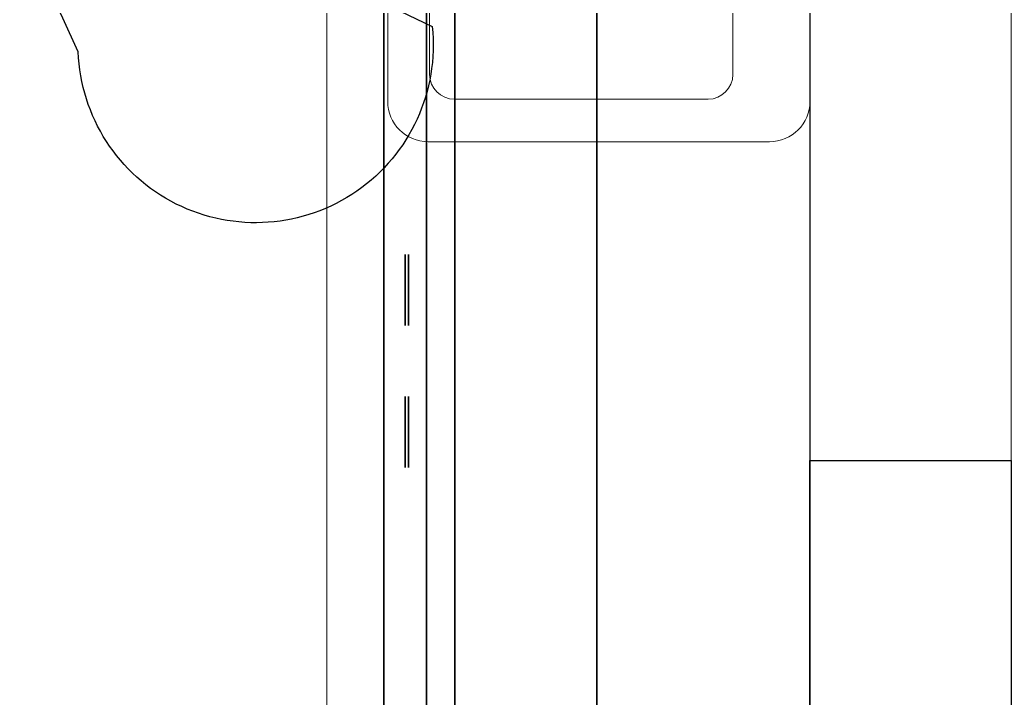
# Model space of a CAD drawing. Header units: millimetres. Extents: x 186.2 to 198.2, y 175.9 to 183.5.
# Drawn here: x 196.995 to 198.226, y 177.011 to 177.854 of the extents above; entities that cross this region are included whole.
import ezdxf

# ---------------------------------------------------------------- set-up
doc = ezdxf.new("R2010")
doc.units = ezdxf.units.MM
for name, color, linetype, lineweight in [('cocina', 11, 'Continuous', 20), ('ladrilloVisto', 18, 'Continuous', 30), ('Muebles', 6, 'Continuous', 20), ('Ventanas', 3, 'Continuous', 5)]:
    doc.layers.add(name, color=color, linetype=linetype, lineweight=lineweight)
for name, color, linetype in [('LAYER4', 4, 'Continuous'), ('LAYER7', 7, 'Continuous'), ('tabiqueInterior', 18, 'Continuous'), ('trayectorias', 18, 'Continuous')]:
    doc.layers.add(name, color=color, linetype=linetype)

# ---------------------------------------------------------------- blocks, each defined once
blk = doc.blocks.new('ventana 1.00')
for p, q in [((0, -0.075), (0, 0.175)), ((0, 0.175), (1, 0.175)), ((1, -0.075), (1, 0.175)), ((1, -0.075), (0, -0.075))]:
    blk.add_line(p, q)
blk = doc.blocks.new('Lavaplatos 01')
at = {"layer": 'cocina'}
for p, q in [((0.3499, 0.5245), (-0.3499, 0.5245)), ((-0.4001, 0.4743), (-0.4001, 0.0502)), ((0.4001, 0.0502), (0.4001, 0.4743)), ((-0.3499, 0), (0.3499, 0))]:
    blk.add_line(p, q, dxfattribs=at)
at = {"layer": 'cocina', "lineweight": 9}
for p, q in [((0.0156, 0.4725), (-0.3165, 0.4725)), ((0.3193, 0.4725), (0.1419, 0.4725)), ((-0.3473, 0.4417), (-0.3473, 0.1265)), ((0.0469, 0.1269), (0.0469, 0.4412)), ((0.1111, 0.4417), (0.1111, 0.1265)), ((0.3502, 0.1265), (0.3502, 0.4417)), ((-0.3165, 0.0956), (0.0156, 0.0956)), ((0.1419, 0.0956), (0.3193, 0.0956)), ((0.1257, 0.0731), (-0.1257, 0.0731)), ((-0.1406, 0.0582), (-0.1406, 0.0346)), ((0.1406, 0.0346), (0.1406, 0.0582)), ((-0.1257, 0.0197), (0.1257, 0.0197))]:
    blk.add_line(p, q, dxfattribs=at)
at = {"layer": 'cocina'}
for centre, major_axis, start_param, end_param in [((-0.3499, 0.4743), (0.0355, 0.0355), 0.785398, 2.356194), ((0.3499, 0.4743), (-0.0355, 0.0355), 3.926991, 5.497787), ((-0.3499, 0.0502), (-0.0355, 0.0355), 0.785398, 2.356194), ((0.3499, 0.0502), (0.0355, 0.0355), 3.926991, 5.497787)]:
    blk.add_ellipse(centre, major_axis=major_axis, ratio=1, start_param=start_param, end_param=end_param, dxfattribs=at)
at = {"layer": 'cocina', "lineweight": 9}
for centre, major_axis, start_param, end_param in [((-0.3165, 0.4417), (0.0218, 0.0218), 0.785398, 2.356194), ((0.0156, 0.4412), (-0.0221, 0.0221), 3.926991, 5.497787), ((0.1419, 0.4417), (0.0218, 0.0218), 0.785398, 2.356194), ((0.3193, 0.4417), (-0.0218, 0.0218), 3.926991, 5.497787), ((-0.3165, 0.1265), (-0.0218, 0.0218), 0.785398, 2.356194), ((0.0156, 0.1269), (0.0221, 0.0221), 3.926991, 5.497787), ((0.1419, 0.1265), (-0.0218, 0.0218), 0.785398, 2.356194), ((0.3193, 0.1265), (0.0218, 0.0218), 3.926991, 5.497787), ((-0.1257, 0.0582), (0.0105, 0.0105), 0.785398, 2.356194), ((0.1257, 0.0582), (-0.0105, 0.0105), 3.926991, 5.497787), ((-0.1257, 0.0346), (-0.0105, 0.0105), 0.785398, 2.356194), ((0.1257, 0.0346), (0.0105, 0.0105), 3.926991, 5.497787)]:
    blk.add_ellipse(centre, major_axis=major_axis, ratio=1, start_param=start_param, end_param=end_param, dxfattribs=at)
at = {"layer": 'cocina', "lineweight": 0}
for centre, major_axis, start_param, end_param in [((-0.1505, 0.2855), (0.0288, 0.0288), 5.497787, 11.780972), ((0.232, 0.2827), (-0.0288, 0.0288), 3.926991, 10.210176), ((-0.1505, 0.2855), (-0.0189, 0.0189), 3.926991, 10.210176), ((0.232, 0.2827), (0.0189, 0.0189), 5.497787, 11.780972)]:
    blk.add_ellipse(centre, major_axis=major_axis, ratio=1, start_param=start_param, end_param=end_param, dxfattribs=at)
blk = doc.blocks.new('muebleCocina')
at = {"layer": 'cocina'}
for p, q in [((197.9764, 179.6361), (197.9764, 176.1064)), ((197.3764, 176.7064), (197.3764, 179.0362))]:
    blk.add_line(p, q, dxfattribs=at)
blk = doc.blocks.new('3d_parete_cucina')
at = {"layer": 'LAYER4', "extrusion": (0, -1, -1.83691e-16)}
for p, q in [((178.5679, 121.2663), (182.5679, 121.2663)), ((178.5679, 121.2663, 0.88), (182.5679, 121.2663, 0.88)), ((178.5679, 121.2663, 0.17), (182.5679, 121.2663, 0.17)), ((180.5679, 121.2663, 1.48), (180.6179, 121.2663, 1.48)), ((180.5679, 121.2663, 2.16), (180.6179, 121.2663, 2.16)), ((180.5679, 121.2663, 1.48), (180.6179, 121.2663, 1.48)), ((180.5679, 121.2663, 2.16), (180.6179, 121.2663, 2.16)), ((180.6179, 121.2663, 1.48), (181.5179, 121.2663, 1.48)), ((180.6179, 121.2663, 2.16), (181.5179, 121.2663, 2.16)), ((180.6179, 121.2663, 1.48), (180.6179, 121.2663, 2.16)), ((180.6179, 121.2663, 2.135), (181.5179, 121.2663, 2.135)), ((180.6179, 121.2663, 1.935), (181.5179, 121.2663, 1.935)), ((180.6179, 121.2663, 1.92), (181.5179, 121.2663, 1.92)), ((180.6179, 121.2663, 1.72), (181.5179, 121.2663, 1.72)), ((180.6179, 121.2663, 1.705), (181.5179, 121.2663, 1.705)), ((180.6179, 121.2663, 1.505), (181.5179, 121.2663, 1.505)), ((180.6179, 121.2663, 1.48), (180.6179, 121.2663, 2.16)), ((180.6179, 121.2663, 1.48), (181.5179, 121.2663, 1.48)), ((180.6179, 121.2663, 1.505), (181.5179, 121.2663, 1.505)), ((180.6179, 121.2663, 1.935), (181.5179, 121.2663, 1.935)), ((180.6179, 121.2663, 1.92), (181.5179, 121.2663, 1.92)), ((180.6179, 121.2663, 1.72), (181.5179, 121.2663, 1.72)), ((180.6179, 121.2663, 1.705), (181.5179, 121.2663, 1.705)), ((180.6179, 121.2663, 2.16), (181.5179, 121.2663, 2.16)), ((180.6179, 121.2663, 2.135), (181.5179, 121.2663, 2.135)), ((181.5179, 121.2663, 1.48), (181.5679, 121.2663, 1.48)), ((181.5179, 121.2663, 2.16), (181.5679, 121.2663, 2.16)), ((181.5179, 121.2663, 1.48), (181.5179, 121.2663, 2.16)), ((181.5179, 121.2663, 1.48), (181.5179, 121.2663, 2.16)), ((181.5179, 121.2663, 1.48), (181.5679, 121.2663, 1.48)), ((181.5179, 121.2663, 2.16), (181.5679, 121.2663, 2.16)), ((178.5679, 120.7263, 0.82), (182.5679, 120.7263, 0.82)), ((181.0679, 120.7263, 0.17), (181.0679, 120.7263, 0.82))]:
    blk.add_line(p, q, dxfattribs=at)
at = {"layer": 'LAYER4', "extrusion": (0, -1, 0)}
for p, q in [((178.5679, 120.7263, 0.17), (182.5679, 120.7263, 0.17)), ((178.5679, 120.6663, 0.88), (182.5679, 120.6663, 0.88)), ((178.5679, 120.6663, 0.82), (182.5679, 120.6663, 0.82))]:
    blk.add_line(p, q, dxfattribs=at)
at = {"layer": 'LAYER4', "color": 254, "extrusion": (0, -1, -1.83691e-16)}
for p, q in [((180.9179, 120.7263, 0.7725), (180.9179, 120.7263, 0.7675)), ((180.9179, 120.7263, 0.7725), (180.9179, 120.7263, 0.7675)), ((180.9279, 120.7263, 0.7725), (180.9279, 120.7263, 0.7675)), ((181.0079, 120.7263, 0.7675), (181.0079, 120.7263, 0.7725)), ((181.0179, 120.7263, 0.7675), (181.0179, 120.7263, 0.7725)), ((181.0179, 120.7263, 0.7675), (181.0179, 120.7263, 0.7725)), ((181.1179, 120.7263, 0.7675), (181.1179, 120.7263, 0.7725)), ((181.1179, 120.7263, 0.7725), (181.1179, 120.7263, 0.7675)), ((181.1279, 120.7263, 0.7725), (181.1279, 120.7263, 0.7675)), ((181.2079, 120.7263, 0.7675), (181.2079, 120.7263, 0.7725)), ((181.2179, 120.7263, 0.7725), (181.2179, 120.7263, 0.7675)), ((181.2179, 120.7263, 0.7675), (181.2179, 120.7263, 0.7725))]:
    blk.add_line(p, q, dxfattribs=at)
at = {"layer": 'LAYER4', "color": 254, "extrusion": (0, -1, 0)}
for p, q in [((180.9279, 120.7263, 0.7675), (180.9179, 120.7263, 0.7675)), ((180.9179, 120.7263, 0.7725), (180.9279, 120.7263, 0.7725)), ((181.0079, 120.7263, 0.7675), (181.0179, 120.7263, 0.7675)), ((181.0079, 120.7263, 0.7725), (181.0179, 120.7263, 0.7725)), ((181.1279, 120.7263, 0.7675), (181.1179, 120.7263, 0.7675)), ((181.1179, 120.7263, 0.7725), (181.1279, 120.7263, 0.7725)), ((181.2079, 120.7263, 0.7675), (181.2179, 120.7263, 0.7675)), ((181.2079, 120.7263, 0.7725), (181.2179, 120.7263, 0.7725)), ((180.9179, 120.7013, 0.7725), (180.9179, 120.7013, 0.7675)), ((180.9179, 120.7013, 0.7725), (180.9179, 120.7013, 0.7675)), ((180.9179, 120.6963, 0.7725), (180.9179, 120.6963, 0.7675)), ((181.0179, 120.7013, 0.7725), (181.0179, 120.7013, 0.7675)), ((181.0179, 120.7013, 0.7725), (181.0179, 120.7013, 0.7675)), ((181.0179, 120.6963, 0.7725), (181.0179, 120.6963, 0.7675)), ((181.1179, 120.7013, 0.7725), (181.1179, 120.7013, 0.7675)), ((181.1179, 120.7013, 0.7725), (181.1179, 120.7013, 0.7675)), ((181.1179, 120.6963, 0.7725), (181.1179, 120.6963, 0.7675)), ((181.2179, 120.7013, 0.7725), (181.2179, 120.7013, 0.7675)), ((181.2179, 120.7013, 0.7725), (181.2179, 120.7013, 0.7675)), ((181.2179, 120.6963, 0.7725), (181.2179, 120.6963, 0.7675))]:
    blk.add_line(p, q, dxfattribs=at)
for centre, start, end in [((180.9679, 1.2662, -120.7013), 264.2752, 275.7248), ((180.9679, 1.2662, -120.7013), 264.2752, 275.7248), ((180.9679, 0.2738, -120.7013), 84.2752, 95.7248), ((180.9679, 0.2738, -120.7013), 84.2752, 95.7248), ((180.9679, 1.2662, -120.6963), 264.2752, 275.7248), ((180.9679, 0.2738, -120.6963), 84.2752, 95.7248), ((181.1679, 1.2662, -120.7013), 264.2752, 275.7248), ((181.1679, 1.2662, -120.7013), 264.2752, 275.7248), ((181.1679, 0.2738, -120.7013), 84.2752, 95.7248), ((181.1679, 0.2738, -120.7013), 84.2752, 95.7248), ((181.1679, 1.2662, -120.6963), 264.2752, 275.7248), ((181.1679, 0.2738, -120.6963), 84.2752, 95.7248)]:
    blk.add_arc(centre, 0.5012, start, end, dxfattribs=at)
at = {"layer": 'LAYER4'}
for points in [[(180.5679, 120.9663, 2.16), (180.5679, 120.9663, 1.48), (180.6179, 120.9663, 1.48), (180.6179, 120.9663, 2.16)], [(180.6179, 120.9663, 1.505), (180.6179, 120.9663, 1.48), (181.5179, 120.9663, 1.48), (181.5179, 120.9663, 1.505)], [(180.6179, 120.9663, 1.72), (180.6179, 120.9663, 1.705), (181.5179, 120.9663, 1.705), (181.5179, 120.9663, 1.72)], [(180.6179, 120.9663, 1.935), (180.6179, 120.9663, 1.92), (181.5179, 120.9663, 1.92), (181.5179, 120.9663, 1.935)], [(180.6179, 120.9663, 2.16), (180.6179, 120.9663, 2.135), (181.5179, 120.9663, 2.135), (181.5179, 120.9663, 2.16)], [(181.5179, 120.9663, 2.16), (181.5179, 120.9663, 1.48), (181.5679, 120.9663, 1.48), (181.5679, 120.9663, 2.16)], [(178.5679, 120.7663, 0.17), (178.5679, 120.7663), (182.5679, 120.7663), (182.5679, 120.7663, 0.17)], [(178.5679, 120.7663, 0.17), (178.5679, 120.7263, 0.17), (182.5679, 120.7263, 0.17), (182.5679, 120.7663, 0.17)], [(178.5679, 120.7263, 0.82), (178.5679, 120.6663, 0.82), (182.5679, 120.6663, 0.82), (182.5679, 120.7263, 0.82)], [(178.5679, 120.7263, 0.82), (178.5679, 120.7263, 0.17), (182.5679, 120.7263, 0.17), (182.5679, 120.7263, 0.82)], [(178.5679, 120.6663, 0.88), (178.5679, 120.6663, 0.82), (182.5679, 120.6663, 0.82), (182.5679, 120.6663, 0.88)]]:
    blk.add_3dface(points, dxfattribs=at)
at = {"layer": 'LAYER7', "invisible_edges": 15}
blk.add_3dface([(179.4579, 121.2663, 0.88), (179.4579, 120.6663, 0.88), (182.5679, 120.6663, 0.88), (182.5679, 121.2663, 0.88)], dxfattribs=at)
at = {"layer": 'LAYER4', "color": 254}
mesh = blk.add_polymesh((2, 13), dxfattribs=at)
for k, corner in enumerate([(180.9179, 120.7013, 0.7725), (180.9262, 120.7013, 0.7733), (180.9346, 120.7013, 0.7739), (180.9429, 120.7013, 0.7744), (180.9512, 120.7013, 0.7747), (180.9596, 120.7013, 0.7749), (180.9679, 120.7013, 0.775), (180.9763, 120.7013, 0.7749), (180.9846, 120.7013, 0.7747), (180.993, 120.7013, 0.7744), (181.0013, 120.7013, 0.7739), (181.0096, 120.7013, 0.7733), (181.0179, 120.7013, 0.7725), (180.9179, 120.7013, 0.7675), (180.9262, 120.7013, 0.7667), (180.9346, 120.7013, 0.7661), (180.9429, 120.7013, 0.7656), (180.9512, 120.7013, 0.7653), (180.9596, 120.7013, 0.7651), (180.9679, 120.7013, 0.765), (180.9763, 120.7013, 0.7651), (180.9846, 120.7013, 0.7653), (180.993, 120.7013, 0.7656), (181.0013, 120.7013, 0.7661), (181.0096, 120.7013, 0.7667), (181.0179, 120.7013, 0.7675)]):
    mesh.set_mesh_vertex(divmod(k, 13), corner)
mesh = blk.add_polymesh((2, 13), dxfattribs=at)
for k, corner in enumerate([(180.9179, 120.6963, 0.7725), (180.9262, 120.6963, 0.7733), (180.9346, 120.6963, 0.7739), (180.9429, 120.6963, 0.7744), (180.9512, 120.6963, 0.7747), (180.9596, 120.6963, 0.7749), (180.9679, 120.6963, 0.775), (180.9763, 120.6963, 0.7749), (180.9846, 120.6963, 0.7747), (180.993, 120.6963, 0.7744), (181.0013, 120.6963, 0.7739), (181.0096, 120.6963, 0.7733), (181.0179, 120.6963, 0.7725), (180.9179, 120.6963, 0.7675), (180.9262, 120.6963, 0.7667), (180.9346, 120.6963, 0.7661), (180.9429, 120.6963, 0.7656), (180.9512, 120.6963, 0.7653), (180.9596, 120.6963, 0.7651), (180.9679, 120.6963, 0.765), (180.9763, 120.6963, 0.7651), (180.9846, 120.6963, 0.7653), (180.993, 120.6963, 0.7656), (181.0013, 120.6963, 0.7661), (181.0096, 120.6963, 0.7667), (181.0179, 120.6963, 0.7675)]):
    mesh.set_mesh_vertex(divmod(k, 13), corner)
mesh = blk.add_polymesh((2, 13), dxfattribs=at)
for k, corner in enumerate([(181.1179, 120.7013, 0.7725), (181.1262, 120.7013, 0.7733), (181.1346, 120.7013, 0.7739), (181.1429, 120.7013, 0.7744), (181.1512, 120.7013, 0.7747), (181.1596, 120.7013, 0.7749), (181.1679, 120.7013, 0.775), (181.1763, 120.7013, 0.7749), (181.1846, 120.7013, 0.7747), (181.193, 120.7013, 0.7744), (181.2013, 120.7013, 0.7739), (181.2096, 120.7013, 0.7733), (181.2179, 120.7013, 0.7725), (181.1179, 120.7013, 0.7675), (181.1262, 120.7013, 0.7667), (181.1346, 120.7013, 0.7661), (181.1429, 120.7013, 0.7656), (181.1512, 120.7013, 0.7653), (181.1596, 120.7013, 0.7651), (181.1679, 120.7013, 0.765), (181.1763, 120.7013, 0.7651), (181.1846, 120.7013, 0.7653), (181.193, 120.7013, 0.7656), (181.2013, 120.7013, 0.7661), (181.2096, 120.7013, 0.7667), (181.2179, 120.7013, 0.7675)]):
    mesh.set_mesh_vertex(divmod(k, 13), corner)
mesh = blk.add_polymesh((2, 13), dxfattribs=at)
for k, corner in enumerate([(181.1179, 120.6963, 0.7725), (181.1262, 120.6963, 0.7733), (181.1346, 120.6963, 0.7739), (181.1429, 120.6963, 0.7744), (181.1512, 120.6963, 0.7747), (181.1596, 120.6963, 0.7749), (181.1679, 120.6963, 0.775), (181.1763, 120.6963, 0.7749), (181.1846, 120.6963, 0.7747), (181.193, 120.6963, 0.7744), (181.2013, 120.6963, 0.7739), (181.2096, 120.6963, 0.7733), (181.2179, 120.6963, 0.7725), (181.1179, 120.6963, 0.7675), (181.1262, 120.6963, 0.7667), (181.1346, 120.6963, 0.7661), (181.1429, 120.6963, 0.7656), (181.1512, 120.6963, 0.7653), (181.1596, 120.6963, 0.7651), (181.1679, 120.6963, 0.765), (181.1763, 120.6963, 0.7651), (181.1846, 120.6963, 0.7653), (181.193, 120.6963, 0.7656), (181.2013, 120.6963, 0.7661), (181.2096, 120.6963, 0.7667), (181.2179, 120.6963, 0.7675)]):
    mesh.set_mesh_vertex(divmod(k, 13), corner)

msp = doc.modelspace()

# ---------------------------------------------------------------- linework, layer by layer
at = {"layer": 'ladrilloVisto'}
msp.add_lwpolyline([(198.2264, 175.8563), (194.1014, 175.8563), (194.1014, 176.1063), (197.9764, 176.1063), (197.9764, 177.3063), (198.2264, 177.3063), (198.2264, 175.8563)], dxfattribs=at)
at = {"layer": 'trayectorias', "ltscale": 0.01, "elevation": 0.9732}
msp.add_lwpolyline([(196.7988, 180.5399, 0.90962), (196.6717, 178.893, 0.236984), (197.5071, 177.8455, -1.035205), (197.0674, 177.814, 0.038784), (195.6339, 180.3901, 0.077939), (194.3202, 181.8663, 0.163103), (192.9046, 182.4782, 0.336503), (192.3968, 182.1567, 0.211441), (192.4604, 181.0937, -0.685772), (191.7085, 180.2464, 0.909541)], format="xyb", dxfattribs=at)

# ---------------------------------------------------------------- block references
at = {"layer": 'ladrilloVisto'}
msp.add_blockref('muebleCocina', (0, 0), dxfattribs=at)
at = {"layer": 'Muebles', "rotation": 90}
msp.add_blockref('Lavaplatos 01', (197.9764, 178.1024), dxfattribs=at)
at = {"layer": 'tabiqueInterior', "ltscale": 0.01, "xscale": 0.8824370625958317, "yscale": 0.8824370625958317, "zscale": 0.8824370625958317, "rotation": 270}
msp.add_blockref('3d_parete_cucina', (90.9665, 337.211), dxfattribs=at)
at = {"layer": 'Ventanas', "rotation": 90}
for p in [(198.1514, 177.3063), (198.1514, 177.3063, 1.8)]:
    msp.add_blockref('ventana 1.00', p, dxfattribs=at)

doc.saveas('drawing.dxf')
